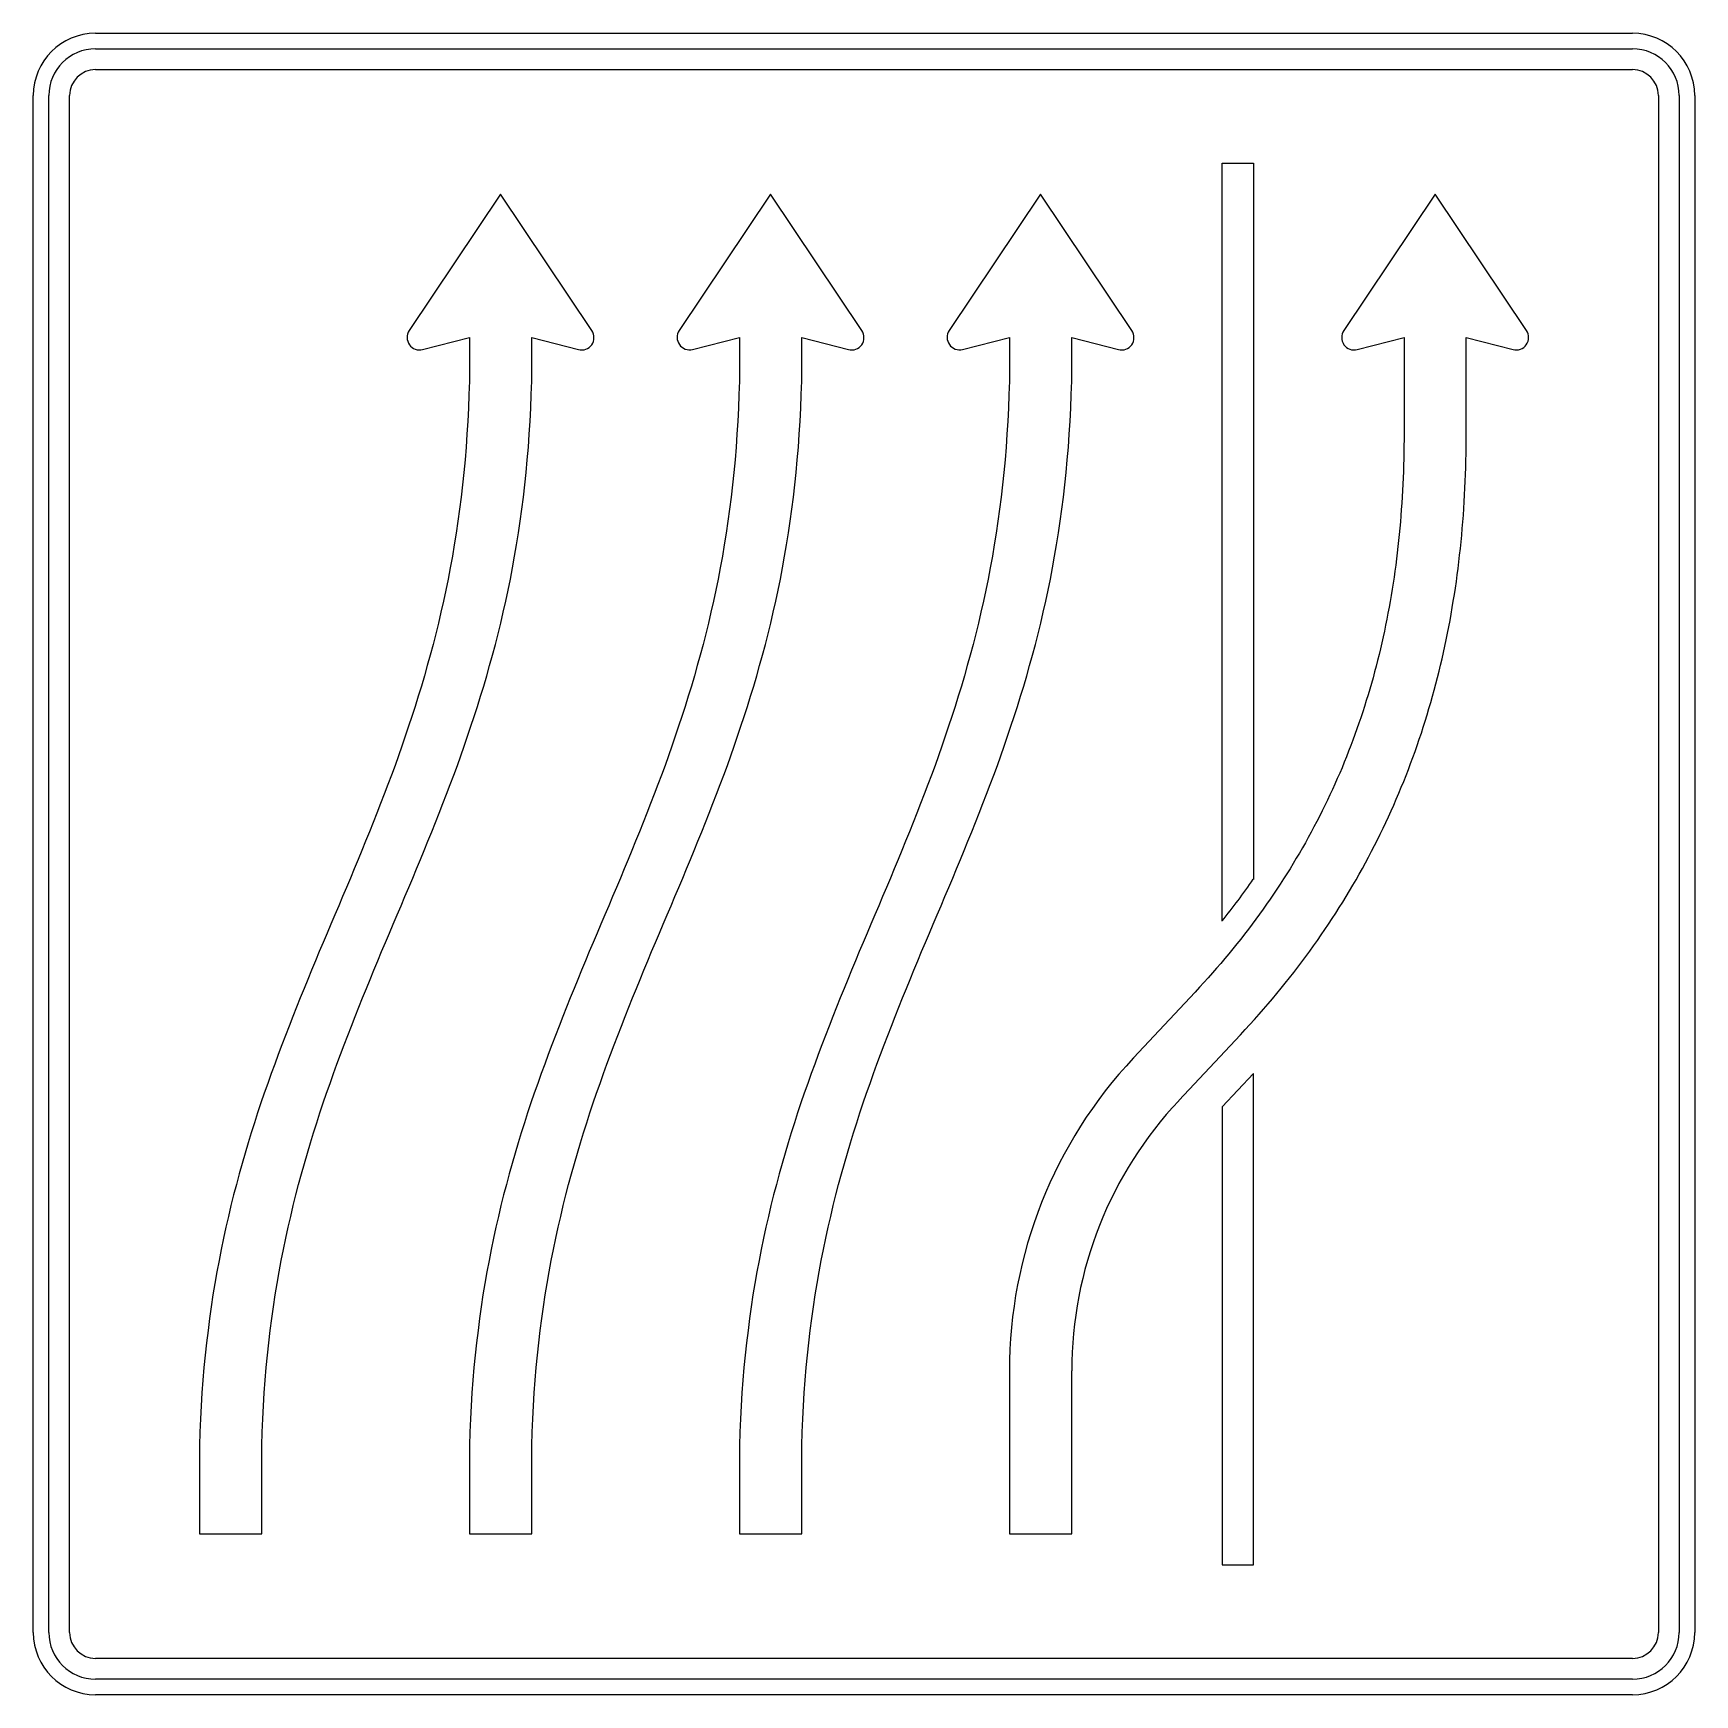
# Model space of a CAD drawing. Extents: x 0 to 1600, y 0 to 1600.
import ezdxf

# ---------------------------------------------------------------- set-up
doc = ezdxf.new("R2010")
doc.units = 0
doc.header["$LTSCALE"] = 25
doc.linetypes.add('AUSGEZOGEN', pattern=[0])
doc.layers.get('0').update_dxf_attribs({"linetype": 'AUSGEZOGEN'})

msp = doc.modelspace()

# ---------------------------------------------------------------- linework, layer by layer
for p, q in [((60, 1600), (1540, 1600)), ((60, 1585), (1540, 1585)), ((60, 1565), (1540, 1565)), ((0, 60), (0, 1540)), ((15, 60), (15, 1540)), ((35, 60), (35, 1540)), ((1565, 1540), (1565, 60)), ((1585, 1540), (1585, 60)), ((1600, 1540), (1600, 60)), ((1145, 1475), (1175, 1475)), ((1145, 745.1), (1145, 1475)), ((1175, 1475), (1175, 785.2)), ((450, 1445), (362, 1313.7)), ((538, 1313.6), (450, 1445)), ((710, 1445), (622, 1313.8)), ((798, 1313.6), (710, 1445)), ((970, 1445), (882, 1313.8)), ((1058, 1313.6), (970, 1445)), ((1350, 1445), (1262, 1313.7)), ((1438, 1313.7), (1350, 1445)), ((375, 1295.4), (420, 1307)), ((420, 1307), (420, 1265)), ((480, 1265), (480, 1307)), ((480, 1307), (525, 1295.4)), ((635, 1295.4), (680, 1307)), ((680, 1307), (680, 1265)), ((740, 1265), (740, 1307)), ((740, 1307), (785, 1295.4)), ((895, 1295.4), (940, 1307)), ((940, 1307), (940, 1265)), ((1000, 1265), (1000, 1307)), ((1000, 1307), (1045, 1295.4)), ((1275, 1295.4), (1320, 1307)), ((1320, 1307), (1320, 1215)), ((1380, 1307), (1425, 1295.4)), ((1380, 1215), (1380, 1307)), ((375, 1295.4), (375, 1295.4)), ((635, 1295.5), (635, 1295.4)), ((895, 1295.5), (895, 1295.4)), ((420, 1265), (419.6, 1252)), ((479.6, 1252), (480, 1265)), ((680, 1265), (679.6, 1252)), ((739.6, 1252), (740, 1265)), ((940, 1265), (939.6, 1252)), ((999.6, 1252), (1000, 1265)), ((419.6, 1252), (419.1, 1239.1)), ((479.1, 1239.1), (479.6, 1252)), ((679.6, 1252), (679.1, 1239.1)), ((739.1, 1239.1), (739.6, 1252)), ((939.6, 1252), (939.1, 1239.1)), ((999.1, 1239.1), (999.6, 1252)), ((419.1, 1239.1), (418.5, 1226.4)), ((478.5, 1226.4), (479.1, 1239.1)), ((679.1, 1239.1), (678.5, 1226.4)), ((738.5, 1226.4), (739.1, 1239.1)), ((939.1, 1239.1), (938.5, 1226.4)), ((998.5, 1226.4), (999.1, 1239.1)), ((418.5, 1226.4), (417.7, 1213.8)), ((477.7, 1213.8), (478.5, 1226.4)), ((678.5, 1226.4), (677.7, 1213.8)), ((737.7, 1213.8), (738.5, 1226.4)), ((938.5, 1226.4), (937.7, 1213.8)), ((997.7, 1213.8), (998.5, 1226.4)), ((416.8, 1201.4), (415.8, 1189.2)), ((417.7, 1213.8), (416.8, 1201.4)), ((475.8, 1189.2), (476.8, 1201.4)), ((476.8, 1201.4), (477.7, 1213.8)), ((676.8, 1201.4), (675.8, 1189.2)), ((677.7, 1213.8), (676.8, 1201.4)), ((735.8, 1189.2), (736.8, 1201.4)), ((736.8, 1201.4), (737.7, 1213.8)), ((936.8, 1201.4), (935.8, 1189.2)), ((937.7, 1213.8), (936.8, 1201.4)), ((995.8, 1189.2), (996.8, 1201.4)), ((996.8, 1201.4), (997.7, 1213.8)), ((1319.9, 1202.6), (1319.8, 1196.4)), ((1320, 1208.8), (1319.9, 1202.6)), ((1320, 1215), (1320, 1208.8)), ((1379.8, 1195), (1379.9, 1201.6)), ((1379.9, 1201.6), (1380, 1208.3)), ((1380, 1208.3), (1380, 1215)), ((415.8, 1189.2), (414.7, 1177.1)), ((474.7, 1177.1), (475.8, 1189.2)), ((675.8, 1189.2), (674.7, 1177.1)), ((734.7, 1177.1), (735.8, 1189.2)), ((935.8, 1189.2), (934.7, 1177.1)), ((994.7, 1177.1), (995.8, 1189.2)), ((1319.6, 1184), (1319.4, 1177.9)), ((1319.7, 1190.2), (1319.6, 1184)), ((1319.8, 1196.4), (1319.7, 1190.2)), ((1379.5, 1181.8), (1379.7, 1188.4)), ((1379.7, 1188.4), (1379.8, 1195)), ((414.7, 1177.1), (413.4, 1165.1)), ((473.4, 1165.1), (474.7, 1177.1)), ((674.7, 1177.1), (673.4, 1165.1)), ((733.4, 1165.1), (734.7, 1177.1)), ((934.7, 1177.1), (933.4, 1165.1)), ((993.4, 1165.1), (994.7, 1177.1)), ((1319.1, 1171.8), (1318.9, 1165.7)), ((1319.4, 1177.9), (1319.1, 1171.8)), ((1378.7, 1162), (1379, 1168.6)), ((1379, 1168.6), (1379.3, 1175.2)), ((1379.3, 1175.2), (1379.5, 1181.8)), ((412.1, 1153.3), (410.6, 1141.7)), ((413.4, 1165.1), (412.1, 1153.3)), ((470.6, 1141.7), (472.1, 1153.3)), ((472.1, 1153.3), (473.4, 1165.1)), ((672.1, 1153.3), (670.6, 1141.7)), ((673.4, 1165.1), (672.1, 1153.3)), ((730.6, 1141.7), (732.1, 1153.3)), ((732.1, 1153.3), (733.4, 1165.1)), ((932.1, 1153.3), (930.6, 1141.7)), ((933.4, 1165.1), (932.1, 1153.3)), ((990.6, 1141.7), (992.1, 1153.3)), ((992.1, 1153.3), (993.4, 1165.1)), ((1318.2, 1153.5), (1317.8, 1147.5)), ((1318.6, 1159.6), (1318.2, 1153.5)), ((1318.9, 1165.7), (1318.6, 1159.6)), ((1378, 1148.9), (1378.4, 1155.5)), ((1378.4, 1155.5), (1378.7, 1162)), ((410.6, 1141.7), (409, 1130.1)), ((469, 1130.1), (470.6, 1141.7)), ((670.6, 1141.7), (669, 1130.1)), ((729, 1130.1), (730.6, 1141.7)), ((930.6, 1141.7), (929, 1130.1)), ((989, 1130.1), (990.6, 1141.7)), ((1317.4, 1141.4), (1317, 1135.4)), ((1317.8, 1147.5), (1317.4, 1141.4)), ((1377.2, 1135.9), (1377.6, 1142.4)), ((1377.6, 1142.4), (1378, 1148.9)), ((409, 1130.1), (407.3, 1118.7)), ((467.3, 1118.8), (469, 1130.1)), ((669, 1130.1), (667.3, 1118.7)), ((727.3, 1118.8), (729, 1130.1)), ((929, 1130.1), (927.3, 1118.7)), ((987.3, 1118.8), (989, 1130.1)), ((1315.9, 1123.4), (1315.4, 1117.4)), ((1316.5, 1129.4), (1315.9, 1123.4)), ((1317, 1135.4), (1316.5, 1129.4)), ((1375.6, 1116.6), (1376.1, 1123)), ((1376.1, 1123), (1376.7, 1129.5)), ((1376.7, 1129.5), (1377.2, 1135.9)), ((405.5, 1107.5), (403.6, 1096.3)), ((407.3, 1118.7), (405.5, 1107.5)), ((463.6, 1096.3), (465.5, 1107.5)), ((465.5, 1107.5), (467.3, 1118.8)), ((665.5, 1107.5), (663.6, 1096.3)), ((667.3, 1118.7), (665.5, 1107.5)), ((723.6, 1096.3), (725.5, 1107.5)), ((725.5, 1107.5), (727.3, 1118.8)), ((925.5, 1107.5), (923.6, 1096.3)), ((927.3, 1118.7), (925.5, 1107.5)), ((983.6, 1096.3), (985.5, 1107.5)), ((985.5, 1107.5), (987.3, 1118.8)), ((1314.1, 1105.6), (1313.5, 1099.6)), ((1314.8, 1111.5), (1314.1, 1105.6)), ((1315.4, 1117.4), (1314.8, 1111.5)), ((1374.3, 1103.8), (1374.9, 1110.2)), ((1374.9, 1110.2), (1375.6, 1116.6)), ((403.6, 1096.3), (401.6, 1085.3)), ((461.6, 1085.3), (463.6, 1096.3)), ((663.6, 1096.3), (661.6, 1085.3)), ((721.6, 1085.3), (723.6, 1096.3)), ((923.6, 1096.3), (921.6, 1085.3)), ((981.6, 1085.3), (983.6, 1096.3)), ((1312.7, 1093.8), (1312, 1087.9)), ((1313.5, 1099.6), (1312.7, 1093.8)), ((1372.1, 1084.7), (1372.8, 1091)), ((1372.8, 1091), (1373.6, 1097.4)), ((1373.6, 1097.4), (1374.3, 1103.8)), ((399.5, 1074.4), (397.3, 1063.7)), ((401.6, 1085.3), (399.5, 1074.4)), ((457.3, 1063.7), (459.5, 1074.4)), ((459.5, 1074.4), (461.6, 1085.3)), ((659.5, 1074.4), (657.3, 1063.7)), ((661.6, 1085.3), (659.5, 1074.4)), ((717.3, 1063.7), (719.5, 1074.4)), ((719.5, 1074.4), (721.6, 1085.3)), ((919.5, 1074.4), (917.3, 1063.7)), ((921.6, 1085.3), (919.5, 1074.4)), ((977.3, 1063.7), (979.5, 1074.4)), ((979.5, 1074.4), (981.6, 1085.3)), ((1310.4, 1076.2), (1309.5, 1070.3)), ((1311.2, 1082), (1310.4, 1076.2)), ((1312, 1087.9), (1311.2, 1082)), ((1369.5, 1065.7), (1370.4, 1072)), ((1370.4, 1072), (1371.2, 1078.3)), ((1371.2, 1078.3), (1372.1, 1084.7)), ((397.3, 1063.7), (395, 1053)), ((455, 1053), (457.3, 1063.7)), ((657.3, 1063.7), (655, 1053)), ((715, 1053), (717.3, 1063.7)), ((917.3, 1063.7), (915, 1053)), ((975, 1053), (977.3, 1063.7)), ((1307.6, 1058.7), (1306.6, 1052.9)), ((1308.6, 1064.5), (1307.6, 1058.7)), ((1309.5, 1070.3), (1308.6, 1064.5)), ((1367.5, 1053.2), (1368.5, 1059.5)), ((1368.5, 1059.5), (1369.5, 1065.7)), ((392.6, 1042.4), (390.2, 1032)), ((395, 1053), (392.6, 1042.4)), ((450.2, 1032), (452.6, 1042.4)), ((452.6, 1042.4), (455, 1053)), ((652.6, 1042.4), (650.2, 1032)), ((655, 1053), (652.6, 1042.4)), ((710.2, 1032), (712.6, 1042.4)), ((712.6, 1042.4), (715, 1053)), ((912.6, 1042.4), (910.2, 1032)), ((915, 1053), (912.6, 1042.4)), ((970.2, 1032), (972.6, 1042.4)), ((972.6, 1042.4), (975, 1053)), ((1304.5, 1041.4), (1303.4, 1035.7)), ((1305.6, 1047.2), (1304.5, 1041.4)), ((1306.6, 1052.9), (1305.6, 1047.2)), ((1364.3, 1034.5), (1365.4, 1040.7)), ((1365.4, 1040.7), (1366.5, 1047)), ((1366.5, 1047), (1367.5, 1053.2)), ((390.2, 1032), (387.6, 1021.6)), ((447.6, 1021.6), (450.2, 1032)), ((650.2, 1032), (647.6, 1021.6)), ((707.6, 1021.6), (710.2, 1032)), ((910.2, 1032), (907.6, 1021.6)), ((967.6, 1021.6), (970.2, 1032)), ((1301.1, 1024.3), (1299.9, 1018.6)), ((1302.3, 1030), (1301.1, 1024.3)), ((1303.4, 1035.7), (1302.3, 1030)), ((1361.9, 1022.2), (1363.1, 1028.4)), ((1363.1, 1028.4), (1364.3, 1034.5)), ((385, 1011.4), (382.3, 1001.2)), ((387.6, 1021.6), (385, 1011.4)), ((442.3, 1001.2), (445, 1011.4)), ((445, 1011.4), (447.6, 1021.6)), ((645, 1011.4), (642.3, 1001.2)), ((647.6, 1021.6), (645, 1011.4)), ((702.3, 1001.2), (705, 1011.4)), ((705, 1011.4), (707.6, 1021.6)), ((905, 1011.4), (902.3, 1001.2)), ((907.6, 1021.6), (905, 1011.4)), ((962.3, 1001.2), (965, 1011.4)), ((965, 1011.4), (967.6, 1021.6)), ((1298.6, 1013), (1297.3, 1007.3)), ((1299.9, 1018.6), (1298.6, 1013)), ((1358, 1003.8), (1359.4, 1009.9)), ((1359.4, 1009.9), (1360.7, 1016)), ((1360.7, 1016), (1361.9, 1022.2)), ((382.3, 1001.2), (379.5, 991.2)), ((439.5, 991.2), (442.3, 1001.2)), ((642.3, 1001.2), (639.5, 991.2)), ((699.5, 991.2), (702.3, 1001.2)), ((902.3, 1001.2), (899.5, 991.2)), ((959.5, 991.2), (962.3, 1001.2)), ((1294.6, 996.1), (1293.2, 990.5)), ((1296, 1001.7), (1294.6, 996.1)), ((1297.3, 1007.3), (1296, 1001.7)), ((1355.2, 991.6), (1356.7, 997.7)), ((1356.7, 997.7), (1358, 1003.8)), ((376.7, 981.2), (373.8, 971.3)), ((379.5, 991.2), (376.7, 981.2)), ((433.8, 971.3), (436.7, 981.2)), ((436.7, 981.2), (439.5, 991.2)), ((636.7, 981.2), (633.8, 971.3)), ((639.5, 991.2), (636.7, 981.2)), ((693.8, 971.3), (696.7, 981.2)), ((696.7, 981.2), (699.5, 991.2)), ((896.7, 981.2), (893.8, 971.3)), ((899.5, 991.2), (896.7, 981.2)), ((953.8, 971.3), (956.7, 981.2)), ((956.7, 981.2), (959.5, 991.2)), ((1290.2, 979.4), (1288.6, 973.8)), ((1291.7, 984.9), (1290.2, 979.4)), ((1293.2, 990.5), (1291.7, 984.9)), ((1350.7, 973.5), (1352.3, 979.5)), ((1352.3, 979.5), (1353.8, 985.6)), ((1353.8, 985.6), (1355.2, 991.6)), ((370.8, 961.5), (367.8, 951.8)), ((373.8, 971.3), (370.8, 961.5)), ((427.8, 951.8), (430.8, 961.5)), ((430.8, 961.5), (433.8, 971.3)), ((630.8, 961.5), (627.8, 951.8)), ((633.8, 971.3), (630.8, 961.5)), ((687.8, 951.8), (690.8, 961.5)), ((690.8, 961.5), (693.8, 971.3)), ((890.8, 961.5), (887.8, 951.8)), ((893.8, 971.3), (890.8, 961.5)), ((947.8, 951.8), (950.8, 961.5)), ((950.8, 961.5), (953.8, 971.3)), ((1285.4, 962.8), (1283.7, 957.3)), ((1287, 968.3), (1285.4, 962.8)), ((1288.6, 973.8), (1287, 968.3)), ((1345.8, 955.5), (1347.5, 961.5)), ((1347.5, 961.5), (1349.1, 967.5)), ((1349.1, 967.5), (1350.7, 973.5)), ((367.8, 951.8), (364.7, 942.1)), ((424.7, 942.1), (427.8, 951.8)), ((627.8, 951.8), (624.7, 942.1)), ((684.7, 942.1), (687.8, 951.8)), ((887.8, 951.8), (884.7, 942.1)), ((944.7, 942.1), (947.8, 951.8)), ((1280.2, 946.4), (1278.4, 940.9)), ((1282, 951.8), (1280.2, 946.4)), ((1283.7, 957.3), (1282, 951.8)), ((1342.3, 943.6), (1344, 949.6)), ((1344, 949.6), (1345.8, 955.5)), ((361.5, 932.6), (358.3, 923)), ((364.7, 942.1), (361.5, 932.6)), ((418.3, 923.1), (421.5, 932.6)), ((421.5, 932.6), (424.7, 942.1)), ((621.5, 932.6), (618.3, 923)), ((624.7, 942.1), (621.5, 932.6)), ((678.3, 923.1), (681.5, 932.6)), ((681.5, 932.6), (684.7, 942.1)), ((881.5, 932.6), (878.3, 923)), ((884.7, 942.1), (881.5, 932.6)), ((938.3, 923.1), (941.5, 932.6)), ((941.5, 932.6), (944.7, 942.1)), ((1274.7, 930.1), (1272.8, 924.7)), ((1276.6, 935.5), (1274.7, 930.1)), ((1278.4, 940.9), (1276.6, 935.5)), ((1336.7, 925.9), (1338.6, 931.8)), ((1338.6, 931.8), (1340.4, 937.7)), ((1340.4, 937.7), (1342.3, 943.6)), ((355.1, 913.6), (351.7, 904.2)), ((358.3, 923), (355.1, 913.6)), ((411.7, 904.2), (415.1, 913.6)), ((415.1, 913.6), (418.3, 923.1)), ((615.1, 913.6), (611.7, 904.2)), ((618.3, 923), (615.1, 913.6)), ((671.7, 904.2), (675.1, 913.6)), ((675.1, 913.6), (678.3, 923.1)), ((875.1, 913.6), (871.7, 904.2)), ((878.3, 923), (875.1, 913.6)), ((931.7, 904.2), (935.1, 913.6)), ((935.1, 913.6), (938.3, 923.1)), ((1268.8, 914), (1266.7, 908.7)), ((1270.8, 919.3), (1268.8, 914)), ((1272.8, 924.7), (1270.8, 919.3)), ((1330.7, 908.4), (1332.7, 914.2)), ((1332.7, 914.2), (1334.7, 920.1)), ((1334.7, 920.1), (1336.7, 925.9)), ((351.7, 904.2), (348.4, 894.9)), ((408.4, 894.9), (411.7, 904.2)), ((611.7, 904.2), (608.4, 894.9)), ((668.4, 894.9), (671.7, 904.2)), ((871.7, 904.2), (868.4, 894.9)), ((928.4, 894.9), (931.7, 904.2)), ((1262.5, 898), (1260.3, 892.7)), ((1264.6, 903.3), (1262.5, 898)), ((1266.7, 908.7), (1264.6, 903.3)), ((1324.2, 891.1), (1326.4, 896.8)), ((1326.4, 896.8), (1328.6, 902.6)), ((1328.6, 902.6), (1330.7, 908.4)), ((345, 885.6), (341.5, 876.4)), ((348.4, 894.9), (345, 885.6)), ((401.5, 876.4), (405, 885.6)), ((405, 885.6), (408.4, 894.9)), ((605, 885.6), (601.5, 876.4)), ((608.4, 894.9), (605, 885.6)), ((661.5, 876.4), (665, 885.6)), ((665, 885.6), (668.4, 894.9)), ((865, 885.6), (861.5, 876.4)), ((868.4, 894.9), (865, 885.6)), ((921.5, 876.4), (925, 885.6)), ((925, 885.6), (928.4, 894.9)), ((1255.8, 882.2), (1253.5, 877)), ((1258.1, 887.5), (1255.8, 882.2)), ((1260.3, 892.7), (1258.1, 887.5)), ((1319.7, 879.6), (1322, 885.3)), ((1322, 885.3), (1324.2, 891.1)), ((338, 867.3), (334.5, 858.1)), ((341.5, 876.4), (338, 867.3)), ((394.5, 858.1), (398, 867.3)), ((398, 867.3), (401.5, 876.4)), ((598, 867.3), (594.5, 858.1)), ((601.5, 876.4), (598, 867.3)), ((654.5, 858.1), (658, 867.3)), ((658, 867.3), (661.5, 876.4)), ((858, 867.3), (854.5, 858.1)), ((861.5, 876.4), (858, 867.3)), ((914.5, 858.1), (918, 867.3)), ((918, 867.3), (921.5, 876.4)), ((1248.7, 866.6), (1246.3, 861.4)), ((1251.1, 871.8), (1248.7, 866.6)), ((1253.5, 877), (1251.1, 871.8)), ((1312.6, 862.5), (1315, 868.2)), ((1315, 868.2), (1317.4, 873.9)), ((1317.4, 873.9), (1319.7, 879.6)), ((331, 849.1), (327.4, 840)), ((334.5, 858.1), (331, 849.1)), ((387.4, 840), (391, 849.1)), ((391, 849.1), (394.5, 858.1)), ((591, 849.1), (587.4, 840)), ((594.5, 858.1), (591, 849.1)), ((647.4, 840), (651, 849.1)), ((651, 849.1), (654.5, 858.1)), ((851, 849.1), (847.4, 840)), ((854.5, 858.1), (851, 849.1)), ((907.4, 840), (911, 849.1)), ((911, 849.1), (914.5, 858.1)), ((1241.2, 851.1), (1238.6, 845.9)), ((1243.8, 856.2), (1241.2, 851.1)), ((1246.3, 861.4), (1243.8, 856.2)), ((1305.1, 845.5), (1307.6, 851.2)), ((1307.6, 851.2), (1310.2, 856.8)), ((1310.2, 856.8), (1312.6, 862.5)), ((327.4, 840), (323.8, 831)), ((383.8, 831), (387.4, 840)), ((587.4, 840), (583.8, 831)), ((643.8, 831), (647.4, 840)), ((847.4, 840), (843.8, 831)), ((903.8, 831), (907.4, 840)), ((1233.3, 835.7), (1230.6, 830.6)), ((1236, 840.8), (1233.3, 835.7)), ((1238.6, 845.9), (1236, 840.8)), ((1297.1, 828.8), (1299.8, 834.4)), ((1299.8, 834.4), (1302.5, 839.9)), ((1302.5, 839.9), (1305.1, 845.5)), ((320.1, 822), (316.5, 813.1)), ((323.8, 831), (320.1, 822)), ((376.5, 813.1), (380.1, 822)), ((380.1, 822), (383.8, 831)), ((580.1, 822), (576.5, 813.1)), ((583.8, 831), (580.1, 822)), ((636.5, 813.1), (640.1, 822)), ((640.1, 822), (643.8, 831)), ((840.1, 822), (836.5, 813.1)), ((843.8, 831), (840.1, 822)), ((896.5, 813.1), (900.1, 822)), ((900.1, 822), (903.8, 831)), ((1225, 820.5), (1222.2, 815.5)), ((1227.8, 825.6), (1225, 820.5)), ((1230.6, 830.6), (1227.8, 825.6)), ((1288.7, 812.2), (1291.6, 817.7)), ((1291.6, 817.7), (1294.4, 823.2)), ((1294.4, 823.2), (1297.1, 828.8)), ((312.8, 804.2), (309.1, 795.3)), ((316.5, 813.1), (312.8, 804.2)), ((369.1, 795.3), (372.8, 804.2)), ((372.8, 804.2), (376.5, 813.1)), ((572.8, 804.2), (569.1, 795.3)), ((576.5, 813.1), (572.8, 804.2)), ((629.1, 795.3), (632.8, 804.2)), ((632.8, 804.2), (636.5, 813.1)), ((832.8, 804.2), (829.1, 795.3)), ((836.5, 813.1), (832.8, 804.2)), ((889.1, 795.3), (892.8, 804.2)), ((892.8, 804.2), (896.5, 813.1)), ((1213.3, 800.5), (1210.3, 795.5)), ((1216.3, 805.5), (1213.3, 800.5)), ((1219.3, 810.5), (1216.3, 805.5)), ((1222.2, 815.5), (1219.3, 810.5)), ((1279.9, 795.8), (1282.9, 801.2)), ((1282.9, 801.2), (1285.8, 806.7)), ((1285.8, 806.7), (1288.7, 812.2)), ((305.4, 786.4), (301.7, 777.5)), ((309.1, 795.3), (305.4, 786.4)), ((361.7, 777.5), (365.4, 786.4)), ((365.4, 786.4), (369.1, 795.3)), ((565.4, 786.4), (561.7, 777.5)), ((569.1, 795.3), (565.4, 786.4)), ((621.7, 777.5), (625.4, 786.4)), ((625.4, 786.4), (629.1, 795.3)), ((825.4, 786.4), (821.7, 777.5)), ((829.1, 795.3), (825.4, 786.4)), ((881.7, 777.5), (885.4, 786.4)), ((885.4, 786.4), (889.1, 795.3)), ((1204.1, 785.6), (1200.9, 780.7)), ((1207.2, 790.6), (1204.1, 785.6)), ((1210.3, 795.5), (1207.2, 790.6)), ((1270.7, 779.5), (1273.8, 784.9)), ((1273.8, 784.9), (1276.9, 790.3)), ((1276.9, 790.3), (1279.9, 795.8)), ((297.9, 768.7), (294.2, 759.8)), ((301.7, 777.5), (297.9, 768.7)), ((354.2, 759.8), (357.9, 768.7)), ((357.9, 768.7), (361.7, 777.5)), ((557.9, 768.7), (554.2, 759.8)), ((561.7, 777.5), (557.9, 768.7)), ((614.2, 759.8), (617.9, 768.7)), ((617.9, 768.7), (621.7, 777.5)), ((817.9, 768.7), (814.2, 759.8)), ((821.7, 777.5), (817.9, 768.7)), ((874.2, 759.8), (877.9, 768.7)), ((877.9, 768.7), (881.7, 777.5)), ((1194.4, 770.9), (1191.1, 766.1)), ((1197.7, 775.8), (1194.4, 770.9)), ((1200.9, 780.7), (1197.7, 775.8)), ((1261, 763.4), (1264.2, 768.7)), ((1264.2, 768.7), (1267.5, 774.1)), ((1267.5, 774.1), (1270.7, 779.5)), ((294.2, 759.8), (290.5, 751)), ((350.5, 751), (354.2, 759.8)), ((554.2, 759.8), (550.5, 751)), ((610.5, 751), (614.2, 759.8)), ((814.2, 759.8), (810.5, 751)), ((870.5, 751), (874.2, 759.8)), ((1184.3, 756.4), (1180.8, 751.6)), ((1187.7, 761.2), (1184.3, 756.4)), ((1191.1, 766.1), (1187.7, 761.2)), ((1250.8, 747.4), (1254.2, 752.7)), ((1254.2, 752.7), (1257.6, 758)), ((1257.6, 758), (1261, 763.4)), ((286.7, 742.1), (283, 733.3)), ((290.5, 751), (286.7, 742.1)), ((343, 733.3), (346.7, 742.1)), ((346.7, 742.1), (350.5, 751)), ((546.7, 742.1), (543, 733.3)), ((550.5, 751), (546.7, 742.1)), ((603, 733.3), (606.7, 742.1)), ((606.7, 742.1), (610.5, 751)), ((806.7, 742.1), (803, 733.3)), ((810.5, 751), (806.7, 742.1)), ((863, 733.3), (866.7, 742.1)), ((866.7, 742.1), (870.5, 751)), ((1170.1, 737.2), (1166.5, 732.5)), ((1173.7, 742), (1170.1, 737.2)), ((1177.3, 746.8), (1173.7, 742)), ((1180.8, 751.6), (1177.3, 746.8)), ((1240.2, 731.7), (1243.8, 736.9)), ((1243.8, 736.9), (1247.3, 742.2)), ((1247.3, 742.2), (1250.8, 747.4)), ((279.3, 724.4), (275.5, 715.6)), ((283, 733.3), (279.3, 724.4)), ((335.5, 715.6), (339.3, 724.4)), ((339.3, 724.4), (343, 733.3)), ((539.3, 724.4), (535.5, 715.6)), ((543, 733.3), (539.3, 724.4)), ((595.5, 715.6), (599.3, 724.4)), ((599.3, 724.4), (603, 733.3)), ((799.3, 724.4), (795.5, 715.6)), ((803, 733.3), (799.3, 724.4)), ((855.5, 715.6), (859.3, 724.4)), ((859.3, 724.4), (863, 733.3)), ((1159, 723), (1155.2, 718.3)), ((1162.8, 727.7), (1159, 723)), ((1166.5, 732.5), (1162.8, 727.7)), ((1229.2, 716.1), (1232.9, 721.2)), ((1232.9, 721.2), (1236.6, 726.4)), ((1236.6, 726.4), (1240.2, 731.7)), ((271.8, 706.7), (268.1, 697.8)), ((275.5, 715.6), (271.8, 706.7)), ((328.1, 697.8), (331.8, 706.7)), ((331.8, 706.7), (335.5, 715.6)), ((531.8, 706.7), (528.1, 697.8)), ((535.5, 715.6), (531.8, 706.7)), ((588.1, 697.8), (591.8, 706.7)), ((591.8, 706.7), (595.5, 715.6)), ((791.8, 706.7), (788.1, 697.8)), ((795.5, 715.6), (791.8, 706.7)), ((848.1, 697.8), (851.8, 706.7)), ((851.8, 706.7), (855.5, 715.6)), ((1143.5, 704.3), (1139.5, 699.7)), ((1147.5, 709), (1143.5, 704.3)), ((1151.4, 713.6), (1147.5, 709)), ((1155.2, 718.3), (1151.4, 713.6)), ((1217.7, 700.6), (1221.6, 705.8)), ((1221.6, 705.8), (1225.4, 710.9)), ((1225.4, 710.9), (1229.2, 716.1)), ((264.5, 688.9), (260.8, 680)), ((268.1, 697.8), (264.5, 688.9)), ((320.8, 680), (324.5, 688.9)), ((324.5, 688.9), (328.1, 697.8)), ((524.5, 688.9), (520.8, 680)), ((528.1, 697.8), (524.5, 688.9)), ((580.8, 680), (584.5, 688.9)), ((584.5, 688.9), (588.1, 697.8)), ((784.5, 688.9), (780.8, 680)), ((788.1, 697.8), (784.5, 688.9)), ((840.8, 680), (844.5, 688.9)), ((844.5, 688.9), (848.1, 697.8)), ((1131.4, 690.5), (1127.2, 685.9)), ((1135.5, 695.1), (1131.4, 690.5)), ((1139.5, 699.7), (1135.5, 695.1)), ((1205.7, 685.4), (1209.8, 690.4)), ((1209.8, 690.4), (1213.8, 695.5)), ((1213.8, 695.5), (1217.7, 700.6)), ((260.8, 680), (257.1, 671)), ((317.1, 671), (320.8, 680)), ((520.8, 680), (517.1, 671)), ((577.1, 671), (580.8, 680)), ((780.8, 680), (777.1, 671)), ((837.1, 671), (840.8, 680)), ((1118.8, 676.7), (1059.4, 613.2)), ((1123, 681.3), (1118.8, 676.7)), ((1127.2, 685.9), (1123, 681.3)), ((1193.3, 670.2), (1197.5, 675.3)), ((1197.5, 675.3), (1201.6, 680.3)), ((1201.6, 680.3), (1205.7, 685.4)), ((253.5, 662.1), (249.9, 653.1)), ((257.1, 671), (253.5, 662.1)), ((309.9, 653.1), (313.5, 662.1)), ((313.5, 662.1), (317.1, 671)), ((513.5, 662.1), (509.9, 653.1)), ((517.1, 671), (513.5, 662.1)), ((569.9, 653.1), (573.5, 662.1)), ((573.5, 662.1), (577.1, 671)), ((773.5, 662.1), (769.9, 653.1)), ((777.1, 671), (773.5, 662.1)), ((829.9, 653.1), (833.5, 662.1)), ((833.5, 662.1), (837.1, 671)), ((1180.4, 655.3), (1184.8, 660.3)), ((1184.8, 660.3), (1189.1, 665.2)), ((1189.1, 665.2), (1193.3, 670.2)), ((246.4, 644), (242.8, 634.9)), ((249.9, 653.1), (246.4, 644)), ((302.8, 634.9), (306.4, 644)), ((306.4, 644), (309.9, 653.1)), ((506.4, 644), (502.8, 634.9)), ((509.9, 653.1), (506.4, 644)), ((562.8, 634.9), (566.4, 644)), ((566.4, 644), (569.9, 653.1)), ((766.4, 644), (762.8, 634.9)), ((769.9, 653.1), (766.4, 644)), ((822.8, 634.9), (826.4, 644)), ((826.4, 644), (829.9, 653.1)), ((1162.5, 635.6), (1167.1, 640.5)), ((1167.1, 640.5), (1171.6, 645.4)), ((1171.6, 645.4), (1176, 650.4)), ((1176, 650.4), (1180.4, 655.3)), ((239.3, 625.8), (235.9, 616.6)), ((242.8, 634.9), (239.3, 625.8)), ((295.9, 616.6), (299.3, 625.8)), ((299.3, 625.8), (302.8, 634.9)), ((499.3, 625.8), (495.9, 616.6)), ((502.8, 634.9), (499.3, 625.8)), ((555.9, 616.6), (559.3, 625.8)), ((559.3, 625.8), (562.8, 634.9)), ((759.3, 625.8), (755.9, 616.6)), ((762.8, 634.9), (759.3, 625.8)), ((815.9, 616.6), (819.3, 625.8)), ((819.3, 625.8), (822.8, 634.9)), ((1103.2, 572.1), (1162.5, 635.6)), ((235.9, 616.6), (232.5, 607.4)), ((292.5, 607.4), (295.9, 616.6)), ((495.9, 616.6), (492.5, 607.4)), ((552.5, 607.4), (555.9, 616.6)), ((755.9, 616.6), (752.5, 607.4)), ((812.5, 607.4), (815.9, 616.6)), ((229.1, 598.1), (225.8, 588.7)), ((232.5, 607.4), (229.1, 598.1)), ((285.8, 588.7), (289.1, 598.1)), ((289.1, 598.1), (292.5, 607.4)), ((489.1, 598.1), (485.8, 588.7)), ((492.5, 607.4), (489.1, 598.1)), ((545.8, 588.7), (549.1, 598.1)), ((549.1, 598.1), (552.5, 607.4)), ((749.1, 598.1), (745.8, 588.7)), ((752.5, 607.4), (749.1, 598.1)), ((805.8, 588.7), (809.1, 598.1)), ((809.1, 598.1), (812.5, 607.4)), ((1175, 598.1), (1145, 566.2)), ((1175, 125), (1175, 598.1)), ((222.5, 579.4), (219.3, 569.9)), ((225.8, 588.7), (222.5, 579.4)), ((279.3, 569.9), (282.5, 579.4)), ((282.5, 579.4), (285.8, 588.7)), ((482.5, 579.4), (479.3, 569.9)), ((485.8, 588.7), (482.5, 579.4)), ((539.3, 569.9), (542.5, 579.4)), ((542.5, 579.4), (545.8, 588.7)), ((742.5, 579.4), (739.3, 569.9)), ((745.8, 588.7), (742.5, 579.4)), ((799.3, 569.9), (802.5, 579.4)), ((802.5, 579.4), (805.8, 588.7)), ((216.1, 560.4), (213, 550.8)), ((219.3, 569.9), (216.1, 560.4)), ((273, 550.8), (276.1, 560.4)), ((276.1, 560.4), (279.3, 569.9)), ((476.1, 560.4), (473, 550.8)), ((479.3, 569.9), (476.1, 560.4)), ((533, 550.8), (536.1, 560.4)), ((536.1, 560.4), (539.3, 569.9)), ((736.1, 560.4), (733, 550.8)), ((739.3, 569.9), (736.1, 560.4)), ((793, 550.8), (796.1, 560.4)), ((796.1, 560.4), (799.3, 569.9)), ((1145, 566.2), (1145, 125)), ((213, 550.8), (209.9, 541.1)), ((269.9, 541.1), (273, 550.8)), ((473, 550.8), (469.9, 541.1)), ((529.9, 541.1), (533, 550.8)), ((733, 550.8), (729.9, 541.1)), ((789.9, 541.1), (793, 550.8)), ((206.9, 531.4), (204, 521.5)), ((209.9, 541.1), (206.9, 531.4)), ((264, 521.5), (266.9, 531.4)), ((266.9, 531.4), (269.9, 541.1)), ((466.9, 531.4), (464, 521.5)), ((469.9, 541.1), (466.9, 531.4)), ((524, 521.5), (526.9, 531.4)), ((526.9, 531.4), (529.9, 541.1)), ((726.9, 531.4), (724, 521.5)), ((729.9, 541.1), (726.9, 531.4)), ((784, 521.5), (786.9, 531.4)), ((786.9, 531.4), (789.9, 541.1)), ((204, 521.5), (201.1, 511.6)), ((261.1, 511.6), (264, 521.5)), ((464, 521.5), (461.1, 511.6)), ((521.1, 511.6), (524, 521.5)), ((724, 521.5), (721.1, 511.6)), ((781.1, 511.6), (784, 521.5)), ((198.4, 501.6), (195.6, 491.5)), ((201.1, 511.6), (198.4, 501.6)), ((255.6, 491.5), (258.4, 501.6)), ((258.4, 501.6), (261.1, 511.6)), ((458.4, 501.6), (455.6, 491.5)), ((461.1, 511.6), (458.4, 501.6)), ((515.6, 491.5), (518.4, 501.6)), ((518.4, 501.6), (521.1, 511.6)), ((718.4, 501.6), (715.6, 491.5)), ((721.1, 511.6), (718.4, 501.6)), ((775.6, 491.5), (778.4, 501.6)), ((778.4, 501.6), (781.1, 511.6)), ((193, 481.4), (190.4, 471.1)), ((195.6, 491.5), (193, 481.4)), ((250.4, 471.1), (253, 481.4)), ((253, 481.4), (255.6, 491.5)), ((453, 481.4), (450.4, 471.1)), ((455.6, 491.5), (453, 481.4)), ((510.4, 471.1), (513, 481.4)), ((513, 481.4), (515.6, 491.5)), ((713, 481.4), (710.4, 471.1)), ((715.6, 491.5), (713, 481.4)), ((770.4, 471.1), (773, 481.4)), ((773, 481.4), (775.6, 491.5)), ((190.4, 471.1), (188, 460.7)), ((248, 460.7), (250.4, 471.1)), ((450.4, 471.1), (448, 460.7)), ((508, 460.7), (510.4, 471.1)), ((710.4, 471.1), (708, 460.7)), ((768, 460.7), (770.4, 471.1)), ((185.6, 450.2), (183.3, 439.6)), ((188, 460.7), (185.6, 450.2)), ((243.3, 439.6), (245.6, 450.2)), ((245.6, 450.2), (248, 460.7)), ((445.6, 450.2), (443.3, 439.6)), ((448, 460.7), (445.6, 450.2)), ((503.3, 439.6), (505.6, 450.2)), ((505.6, 450.2), (508, 460.7)), ((705.6, 450.2), (703.3, 439.6)), ((708, 460.7), (705.6, 450.2)), ((763.3, 439.6), (765.6, 450.2)), ((765.6, 450.2), (768, 460.7)), ((183.3, 439.6), (181, 428.9)), ((241, 428.9), (243.3, 439.6)), ((443.3, 439.6), (441, 428.9)), ((501, 428.9), (503.3, 439.6)), ((703.3, 439.6), (701, 428.9)), ((761, 428.9), (763.3, 439.6)), ((178.9, 418.1), (176.9, 407.2)), ((181, 428.9), (178.9, 418.1)), ((236.9, 407.2), (238.9, 418.1)), ((238.9, 418.1), (241, 428.9)), ((438.9, 418.1), (436.9, 407.2)), ((441, 428.9), (438.9, 418.1)), ((496.9, 407.2), (498.9, 418.1)), ((498.9, 418.1), (501, 428.9)), ((698.9, 418.1), (696.9, 407.2)), ((701, 428.9), (698.9, 418.1)), ((756.9, 407.2), (758.9, 418.1)), ((758.9, 418.1), (761, 428.9)), ((176.9, 407.2), (175, 396.1)), ((235, 396.1), (236.9, 407.2)), ((436.9, 407.2), (435, 396.1)), ((495, 396.1), (496.9, 407.2)), ((696.9, 407.2), (695, 396.1)), ((755, 396.1), (756.9, 407.2)), ((173.1, 385), (171.4, 373.7)), ((175, 396.1), (173.1, 385)), ((231.4, 373.7), (233.1, 385)), ((233.1, 385), (235, 396.1)), ((433.1, 385), (431.4, 373.7)), ((435, 396.1), (433.1, 385)), ((491.4, 373.7), (493.1, 385)), ((493.1, 385), (495, 396.1)), ((693.1, 385), (691.4, 373.7)), ((695, 396.1), (693.1, 385)), ((751.4, 373.7), (753.1, 385)), ((753.1, 385), (755, 396.1)), ((171.4, 373.7), (169.8, 362.2)), ((229.8, 362.2), (231.4, 373.7)), ((431.4, 373.7), (429.8, 362.2)), ((489.8, 362.2), (491.4, 373.7)), ((691.4, 373.7), (689.8, 362.2)), ((749.8, 362.2), (751.4, 373.7)), ((169.8, 362.2), (168.3, 350.7)), ((228.3, 350.7), (229.8, 362.2)), ((429.8, 362.2), (428.3, 350.7)), ((488.3, 350.7), (489.8, 362.2)), ((689.8, 362.2), (688.3, 350.7)), ((748.3, 350.7), (749.8, 362.2)), ((166.9, 339), (165.6, 327.1)), ((168.3, 350.7), (166.9, 339)), ((225.6, 327.1), (226.9, 339)), ((226.9, 339), (228.3, 350.7)), ((426.9, 339), (425.6, 327.1)), ((428.3, 350.7), (426.9, 339)), ((485.6, 327.1), (486.9, 339)), ((486.9, 339), (488.3, 350.7)), ((686.9, 339), (685.6, 327.1)), ((688.3, 350.7), (686.9, 339)), ((745.6, 327.1), (746.9, 339)), ((746.9, 339), (748.3, 350.7)), ((165.6, 327.1), (164.4, 315.1)), ((224.4, 315.1), (225.6, 327.1)), ((425.6, 327.1), (424.4, 315.1)), ((484.4, 315.1), (485.6, 327.1)), ((685.6, 327.1), (684.4, 315.1)), ((744.4, 315.1), (745.6, 327.1)), ((164.4, 315.1), (163.4, 303)), ((223.4, 303), (224.4, 315.1)), ((424.4, 315.1), (423.4, 303)), ((483.4, 303), (484.4, 315.1)), ((684.4, 315.1), (683.4, 303)), ((743.4, 303), (744.4, 315.1)), ((940, 311.8), (940, 155)), ((1000, 155), (1000, 311.8)), ((162.4, 290.7), (161.6, 278.3)), ((163.4, 303), (162.4, 290.7)), ((221.6, 278.3), (222.4, 290.7)), ((222.4, 290.7), (223.4, 303)), ((422.4, 290.7), (421.6, 278.3)), ((423.4, 303), (422.4, 290.7)), ((481.6, 278.3), (482.4, 290.7)), ((482.4, 290.7), (483.4, 303)), ((682.4, 290.7), (681.6, 278.3)), ((683.4, 303), (682.4, 290.7)), ((741.6, 278.3), (742.4, 290.7)), ((742.4, 290.7), (743.4, 303)), ((161.6, 278.3), (161, 265.7)), ((221, 265.7), (221.6, 278.3)), ((421.6, 278.3), (421, 265.7)), ((481, 265.7), (481.6, 278.3)), ((681.6, 278.3), (681, 265.7)), ((741, 265.7), (741.6, 278.3)), ((161, 265.7), (160.4, 252.9)), ((220.4, 252.9), (221, 265.7)), ((421, 265.7), (420.4, 252.9)), ((480.4, 252.9), (481, 265.7)), ((681, 265.7), (680.4, 252.9)), ((740.4, 252.9), (741, 265.7)), ((160.4, 252.9), (160, 240)), ((160, 240), (160, 155)), ((220, 240), (220.4, 252.9)), ((220, 155), (220, 240)), ((420.4, 252.9), (420, 240)), ((420, 240), (420, 155)), ((480, 240), (480.4, 252.9)), ((480, 155), (480, 240)), ((680.4, 252.9), (680, 240)), ((680, 240), (680, 155)), ((740, 240), (740.4, 252.9)), ((740, 155), (740, 240)), ((160, 155), (220, 155)), ((420, 155), (480, 155)), ((680, 155), (740, 155)), ((940, 155), (1000, 155)), ((1145, 125), (1175, 125)), ((1540, 35), (60, 35)), ((1540, 15), (60, 15)), ((1540, 0), (60, 0))]:
    msp.add_line(p, q)
for centre, radius, start, end in [((60, 1540), 60, 90, 180), ((1540, 1540), 60, 0, 90), ((60, 1540), 45, 90, 180), ((1540, 1540), 45, 0, 90), ((60, 1540), 25, 90, 180), ((1540, 1540), 25, 0, 90), ((372, 1307), 12, 146.34, 284.365), ((528, 1307), 12, 255.51, 393.6), ((632, 1307.1), 12, 146.34, 284.365), ((788, 1307), 12, 255.51, 393.6), ((892, 1307.1), 12, 146.34, 284.365), ((1048, 1307), 12, 255.51, 393.6), ((1272, 1307), 12, 146.195, 284.475), ((1428, 1307), 12, 255.525, 393.805), ((531.5, 1235), 785, 321.39, 325.045), ((1380, 311.8), 440, 136.765, 180), ((1380, 311.8), 380, 136.765, 180), ((60, 60), 60, 180, 270), ((60, 60), 45, 180, 270), ((60, 60), 25, 180, 270), ((1540, 60), 60, 270, 360), ((1540, 60), 45, 270, 360), ((1540, 60), 25, 270, 360)]:
    msp.add_arc(centre, radius, start, end)

doc.saveas('drawing.dxf')
